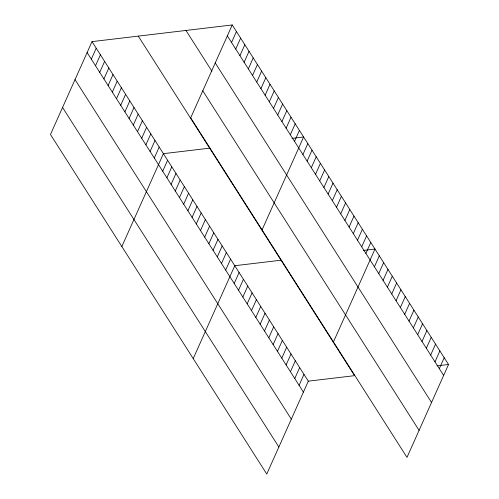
<?xml version="1.0" encoding="UTF-8"?>
<svg xmlns="http://www.w3.org/2000/svg" width="499" height="499" viewBox="0 0 499 499"><rect width="100%" height="100%" fill="white"/><g stroke="black" fill="none" stroke-linecap="round" stroke-linejoin="round"><path stroke-width="0.75" d="M92.016 41.617L50.468 134.505L266.765 474.05L308.313 381.161L92.016 41.617L232.235 24.95L448.532 364.495L406.984 457.383L190.687 117.839L232.235 24.95M91.317 59.163L96.22 48.21M95.515 65.756L100.418 54.803M99.713 72.343L104.615 61.389M103.911 78.936L108.813 67.983M108.115 85.529L113.011 74.576M112.312 92.115L117.209 81.169M116.51 98.708L121.407 87.755M120.708 105.301L125.605 94.348M124.906 111.895L129.809 100.941M129.104 118.481L134.006 107.528M133.302 125.074L138.204 114.121M137.506 131.667L142.402 120.714M141.704 138.254L146.6 127.301M145.901 144.847L150.798 133.894M150.099 151.44L154.996 140.487M154.297 158.027L159.2 147.074M121.843 246.556L163.398 153.667L209.667 148.166M162.693 171.213L167.595 160.26M166.897 177.8L171.793 166.853M231.536 42.496L236.439 31.543M171.095 184.393L175.991 173.44M235.734 49.083L240.637 38.13M175.292 190.986L180.189 180.033M239.932 55.676L244.834 44.723M179.49 197.573L184.387 186.626M244.136 62.269L249.032 51.316M183.688 204.166L188.591 193.213M248.334 68.856L253.23 57.903M187.886 210.759L192.789 199.806M252.531 75.449L257.428 64.496M192.084 217.352L196.986 206.399M256.729 82.042L261.626 71.089M196.282 223.939L201.184 212.986M260.927 88.629L265.824 77.682M200.486 230.532L205.382 219.579M265.125 95.222L270.028 84.269M204.684 237.125L209.58 226.172M269.323 101.815L274.225 90.862M208.881 243.712L213.778 232.759M273.521 108.402L278.423 97.455M213.079 250.305L217.976 239.352M277.725 114.995L282.621 104.042M217.277 256.898L222.18 245.945M281.923 121.588L286.819 110.635M221.475 263.484L226.378 252.538M286.12 128.181L291.017 117.228M225.673 270.078L230.575 259.124M290.318 134.767L295.215 123.814M193.225 358.606L234.773 265.718L281.043 260.216M294.516 141.36L299.419 130.407M234.199 283.457L239.102 272.51M262.062 229.889L303.617 137L292.046 138.373M238.528 290.25L243.425 279.297M302.912 154.54L307.814 143.587M242.851 297.042L247.754 286.089M307.116 161.133L312.012 150.18M247.18 303.835L252.076 292.882M311.314 167.726L316.21 156.773M251.502 310.621L256.405 299.668M315.511 174.313L320.408 163.366M255.831 317.414L260.728 306.461M319.709 180.906L324.606 169.953M260.154 324.207L265.056 313.253M323.907 187.499L328.81 176.546M264.482 330.993L269.379 320.046M328.105 194.086L333.008 183.139M268.805 337.786L273.708 326.833M332.303 200.679L337.205 189.726M273.134 344.578L278.03 333.625M336.507 207.272L341.403 196.319M277.456 351.371L282.359 340.418M340.705 213.865L345.601 202.912M281.785 358.157L286.682 347.204M344.903 220.452L349.799 209.499M286.114 364.95L291.011 353.997M349.1 227.045L353.997 216.092M290.437 371.743L295.339 360.789M353.298 233.638L358.201 222.685M294.766 378.529L299.662 367.582M357.496 240.225L362.399 229.272M299.088 385.322L303.991 374.369M361.694 246.818L366.597 235.865M365.892 253.411L370.794 242.458M333.444 341.934L374.992 249.045L363.422 250.423M374.418 266.79L379.321 255.837M378.747 273.583L383.644 262.63M383.07 280.369L387.973 269.423M387.399 287.162L392.295 276.209M391.721 293.955L396.624 283.002M396.05 300.747L400.947 289.794M400.373 307.534L405.275 296.581M404.701 314.326L409.598 303.373M409.024 321.119L413.927 310.166M413.353 327.905L418.249 316.959M417.675 334.698L422.578 323.745M422.004 341.491L426.901 330.538M426.333 348.283L431.23 337.33M430.656 355.07L435.558 344.117M434.985 361.862L439.881 350.909M439.307 368.655L444.21 357.702M308.313 381.161L354.589 375.66L138.292 36.121M436.968 365.867L448.532 364.495M227.338 35.903L443.636 375.441M215.244 62.943L431.541 402.481M185.965 30.451L211.919 71.195M202.781 90.799L419.079 430.344M87.119 52.57L303.417 392.114M75.025 79.609L291.322 419.154M62.562 107.466L278.86 447.01"/></g></svg>
